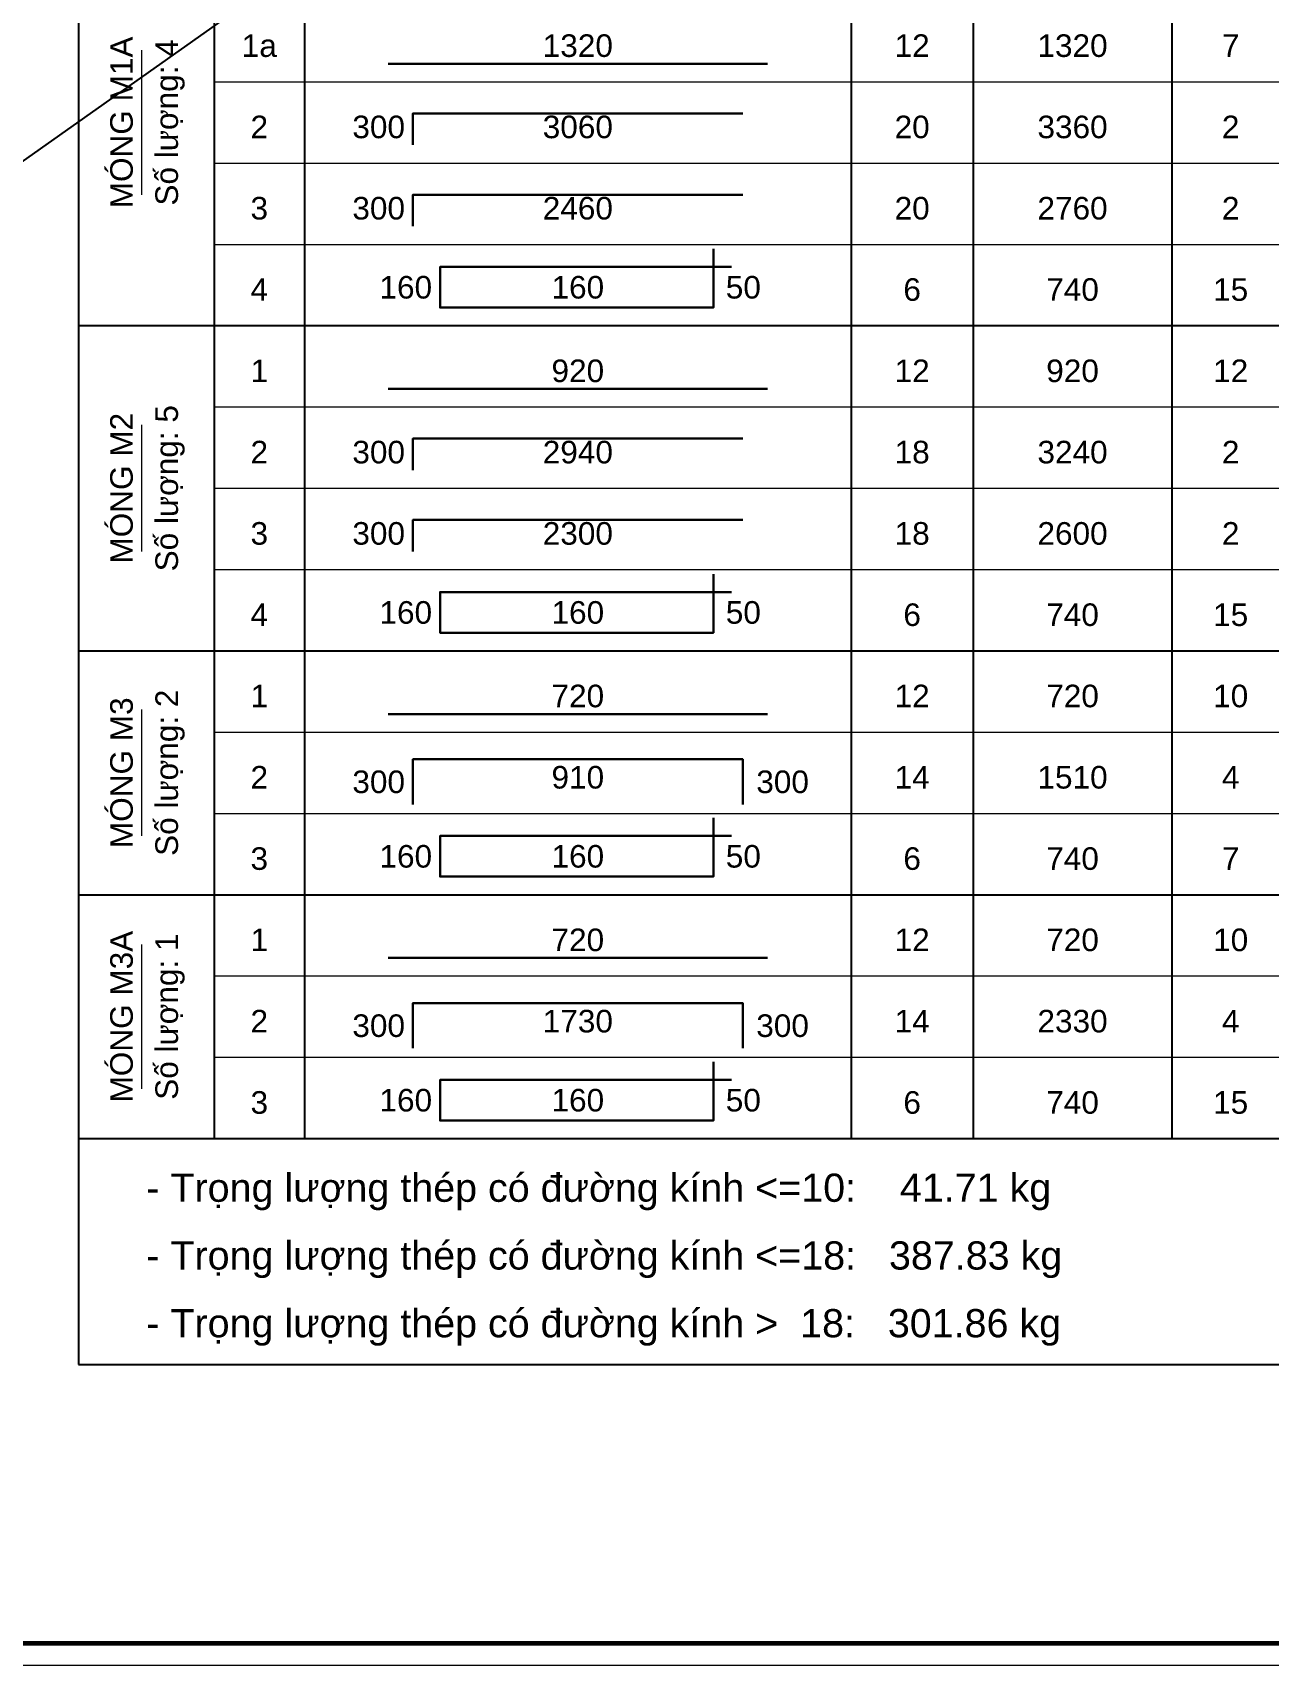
# Model space of a CAD drawing. Header units: millimetres. Extents: x -295047 to 263296, y -724756 to -308748.
# Drawn here: x 178143 to 187195, y -368365 to -356411 of the extents above; entities that cross this region are included whole.
import ezdxf
from ezdxf.enums import TextEntityAlignment as Align

# ---------------------------------------------------------------- set-up
doc = ezdxf.new("R2010")
doc.units = ezdxf.units.MM
doc.header["$MEASUREMENT"] = 0
doc.linetypes.add('HIDDEN', pattern=[0.375, 0.25, -0.125])
doc.layers.get('Defpoints').update_dxf_attribs({"color": 1})
doc.layers.add('KCS_Plotter', color=11, linetype='Continuous', plot=False)
for name, color, linetype, lineweight in [('Khungten_LCDI', 7, 'Continuous', 5), ('LC MANH DUT', 35, 'HIDDEN', 5), ('LC Net dam 1', 30, 'Continuous', 30), ('LC Net thay', 7, 'Continuous', 25), ('LC Text1', 3, 'Continuous', 20)]:
    doc.layers.add(name, color=color, linetype=linetype, lineweight=lineweight)
doc.styles.add('Hoa', font='micross.ttf')
doc.styles.add('Khungten', font='VHAVAN.TTF', dxfattribs={"width": 0.9, "height": 5000})
doc.styles.add('Title', font='VHBLACK.TTF', dxfattribs={"width": 0.8})

# ---------------------------------------------------------------- blocks, each defined once
blk = doc.blocks.new('lcdi KC')
at = {"layer": 'Defpoints', "lineweight": 0}
blk.add_lwpolyline([(-1200, -14850), (-1200, 14850), (40800, 14850), (40800, -14850)], close=True, dxfattribs=at)
at = {"layer": 'Khungten_LCDI', "color": 5, "lineweight": 60}
blk.add_lwpolyline([(0, -14650), (0, 14650), (40600, 14650), (40600, -14650)], close=True, dxfattribs=at)
at = {"color": 7, "style": 'Khungten', "width": 0.8}
for tag, p in [('REVISION', (39499, -10746)), ('NGAYHT', (39546, -11609))]:
    blk.add_attdef(tag, text='', height=200, dxfattribs=at).set_placement(p, align=Align.CENTER)
at = {"layer": 'LC Text1', "style": 'Title', "width": 1.485915}
for tag, p, p2 in [('TENBANVE1', (36913, -8886), (40339, -8886)), ('TENBANVE2', (36913, -9562), (40339, -9562))]:
    blk.add_attdef(tag, text='', height=250, dxfattribs=at).set_placement(p, p2, align=Align.FIT)
at = {"layer": 'LC Text1', "style": 'Title', "width": 0.7}
blk.add_attdef('SOBANVE', text='', height=250, dxfattribs=at).set_placement((39562, -13896), align=Align.CENTER)

msp = doc.modelspace()

# ---------------------------------------------------------------- linework, layer by layer
at = {"layer": 'KCS_Plotter', "ltscale": 2}
msp.add_line((162495.8, -368365.3), (196095.8, -344605.3), dxfattribs=at)
at = {"layer": 'LC MANH DUT'}
for p, q in [((179471.5, -356770.4), (191144.5, -356770.4)), ((179471.5, -357365.6), (191144.5, -357365.6)), ((179471.5, -357960.8), (191144.5, -357960.8)), ((179471.5, -358556), (191144.5, -358556)), ((179471.5, -359151.3), (191144.5, -359151.3)), ((179471.5, -359746.5), (191144.5, -359746.5)), ((179471.5, -360341.7), (191144.5, -360341.7)), ((179471.5, -360937), (191144.5, -360937)), ((179471.5, -361532.2), (191144.5, -361532.2)), ((179471.5, -362127.4), (191144.5, -362127.4)), ((179471.5, -362722.6), (191144.5, -362722.6)), ((179471.5, -363317.9), (191144.5, -363317.9)), ((179471.5, -363913.1), (191144.5, -363913.1)), ((179471.5, -364508.3), (191144.5, -364508.3))]:
    msp.add_line(p, q, dxfattribs=at)
at = {"layer": 'LC Net dam 1'}
for points in [[(180744.6, -356638.1), (183522.3, -356638.1)], [(180926.5, -357233.3), (180926.5, -357001.8), (183340.4, -357001.8)], [(180926.5, -357828.5), (180926.5, -357597.1), (183340.4, -357597.1)], [(183257.8, -358126.2), (181124.9, -358126.2), (181124.9, -358423.8), (183125.5, -358423.8), (183125.5, -357993.9)], [(180744.6, -359019), (183522.3, -359019)], [(180926.5, -359614.2), (180926.5, -359382.7), (183340.4, -359382.7)], [(180926.5, -360209.5), (180926.5, -359978), (183340.4, -359978)], [(183257.8, -360507.1), (181124.9, -360507.1), (181124.9, -360804.7), (183125.5, -360804.7), (183125.5, -360374.8)], [(180744.6, -361399.9), (183522.3, -361399.9)], [(180926.5, -362061.3), (180926.5, -361730.6), (183340.4, -361730.6), (183340.4, -362061.3)], [(183257.8, -362292.7), (181124.9, -362292.7), (181124.9, -362590.4), (183125.5, -362590.4), (183125.5, -362160.5)], [(180744.6, -363185.6), (183522.3, -363185.6)], [(180926.5, -363846.9), (180926.5, -363516.3), (183340.4, -363516.3), (183340.4, -363846.9)], [(183257.8, -364078.4), (181124.9, -364078.4), (181124.9, -364376), (183125.5, -364376), (183125.5, -363946.2)]]:
    msp.add_lwpolyline(points, dxfattribs=at)
at = {"layer": 'LC Net thay'}
for p, q in [((178479.4, -350884.2), (178479.4, -366161.7)), ((179471.5, -351677.9), (179471.5, -364508.3)), ((180132.8, -351677.9), (180132.8, -364508.3)), ((184134.1, -351677.9), (184134.1, -364508.3)), ((185026.9, -351677.9), (185026.9, -364508.3)), ((186481.9, -351677.9), (186481.9, -364508.3)), ((178479.4, -358556), (191144.5, -358556)), ((178479.4, -360937), (191144.5, -360937)), ((178479.4, -362722.6), (191144.5, -362722.6)), ((178479.4, -364508.3), (191144.5, -364508.3)), ((178479.4, -364508.3), (191144.5, -364508.3)), ((178479.4, -366161.7), (191144.5, -366161.7))]:
    msp.add_line(p, q, dxfattribs=at)
at = {"layer": 'LC Text1'}
for p, q in [((178942.4, -357597.1), (178942.4, -356538.9)), ((178942.4, -360209.5), (178942.4, -359283.5)), ((178942.4, -362292.7), (178942.4, -361366.8)), ((178942.4, -364144.6), (178942.4, -363086.4))]:
    msp.add_line(p, q, dxfattribs=at)

# ---------------------------------------------------------------- block references
at = {"layer": 'LC Net thay', "xscale": 0.8, "yscale": 0.8, "zscale": 0.8}
msp.add_blockref('lcdi KC', (163455.8, -356485.3), dxfattribs=at)

# ---------------------------------------------------------------- texts
at = {"layer": 'LC Text1', "style": 'Hoa'}
for s, height, p in [('MÓNG M1A', 165.34, (178876.2, -357068)), ('Số lượng: 4', 165.341, (179206.9, -357068)), ('MÓNG M2', 165.34, (178876.2, -359746.5)), ('Số lượng: 5', 165.341, (179206.9, -359746.5)), ('Số lượng: 2', 165.341, (179206.9, -361829.8)), ('MÓNG M3', 165.34, (178876.2, -361829.8)), ('MÓNG M3A', 165.34, (178876.2, -363615.5)), ('Số lượng: 1', 165.341, (179206.9, -363615.5))]:
    msp.add_text(s, height=height, rotation=90.00021, dxfattribs=at).set_placement(p, align=Align.CENTER)
for s, height, p in [('1a', 165.34, (179802.2, -356638.1)), ('1320', 165.34, (182133.5, -356638.1)), ('12', 165.34, (184580.5, -356638.1)), ('1320', 165.34, (185754.4, -356638.1)), ('7', 165.3, (186911.8, -356638.1)), ('2', 165.3, (179802.2, -357233.3)), ('3060', 165.34, (182133.5, -357233.3)), ('20', 165.34, (184580.5, -357233.3)), ('3', 165.3, (179802.2, -357828.5)), ('2460', 165.34, (182133.5, -357828.5)), ('20', 165.34, (184580.5, -357828.5)), ('4', 165.3, (179802.2, -358423.8)), ('160', 165.34, (182133.5, -358407.2)), ('6', 165.3, (184580.5, -358423.8)), ('1', 165.3, (179802.2, -359019)), ('920', 165.34, (182133.5, -359019)), ('12', 165.34, (184580.5, -359019)), ('920', 165.34, (185754.4, -359019)), ('12', 165.34, (186911.8, -359019)), ('2', 165.3, (179802.2, -359614.2)), ('2940', 165.34, (182133.5, -359614.2)), ('18', 165.34, (184580.5, -359614.2)), ('3', 165.3, (179802.2, -360209.5)), ('2300', 165.34, (182133.5, -360209.5)), ('18', 165.34, (184580.5, -360209.5)), ('4', 165.3, (179802.2, -360804.7)), ('160', 165.34, (182133.5, -360788.1)), ('6', 165.3, (184580.5, -360804.7)), ('1', 165.3, (179802.2, -361399.9)), ('720', 165.34, (182133.5, -361399.9)), ('12', 165.34, (184580.5, -361399.9)), ('720', 165.34, (185754.4, -361399.9)), ('10', 165.34, (186911.8, -361399.9)), ('2', 165.3, (179802.2, -361995.1)), ('910', 165.34, (182133.5, -361995.1)), ('14', 165.34, (184580.5, -361995.1)), ('3', 165.3, (179802.2, -362590.4)), ('160', 165.34, (182133.5, -362573.8)), ('6', 165.3, (184580.5, -362590.4)), ('1', 165.3, (179802.2, -363185.6)), ('720', 165.34, (182133.5, -363185.6)), ('12', 165.34, (184580.5, -363185.6)), ('720', 165.34, (185754.4, -363185.6)), ('10', 165.34, (186911.8, -363185.6)), ('2', 165.3, (179802.2, -363780.8)), ('1730', 165.34, (182133.5, -363780.8)), ('14', 165.34, (184580.5, -363780.8)), ('3', 165.3, (179802.2, -364376)), ('160', 165.34, (182133.5, -364359.5)), ('6', 165.3, (184580.5, -364376))]:
    msp.add_text(s, height=height, dxfattribs=at).set_placement(p, align=Align.BOTTOM_CENTER)
for s, p in [('300', (180868.6, -357233.3)), ('300', (180868.6, -357828.5)), ('160', (181067, -358407.2)), ('300', (180868.6, -359614.2)), ('300', (180868.6, -360209.5)), ('160', (181067, -360788.1)), ('300', (180868.6, -362028.2)), ('160', (181067, -362573.8)), ('300', (180868.6, -363813.9)), ('160', (181067, -364359.5))]:
    msp.add_text(s, height=165.34, dxfattribs=at).set_placement(p, align=Align.BOTTOM_RIGHT)
at = {"layer": 'LC Text1', "color": 7, "style": 'Hoa'}
for s, height, p in [('3360', 165.34, (185754.4, -357233.3)), ('2', 165.3, (186911.8, -357233.3)), ('2760', 165.34, (185754.4, -357828.5)), ('2', 165.3, (186911.8, -357828.5)), ('740', 165.34, (185754.4, -358423.8)), ('15', 165.34, (186911.8, -358423.8)), ('3240', 165.34, (185754.4, -359614.2)), ('2', 165.3, (186911.8, -359614.2)), ('2600', 165.34, (185754.4, -360209.5)), ('2', 165.3, (186911.8, -360209.5)), ('740', 165.34, (185754.4, -360804.7)), ('15', 165.34, (186911.8, -360804.7)), ('1510', 165.34, (185754.4, -361995.1)), ('4', 165.3, (186911.8, -361995.1)), ('740', 165.34, (185754.4, -362590.4)), ('7', 165.3, (186911.8, -362590.4)), ('2330', 165.34, (185754.4, -363780.8)), ('4', 165.3, (186911.8, -363780.8)), ('740', 165.34, (185754.4, -364376)), ('15', 165.34, (186911.8, -364376))]:
    msp.add_text(s, height=height, dxfattribs=at).set_placement(p, align=Align.BOTTOM_CENTER)
at = {"layer": 'LC Text1', "style": 'Hoa'}
for s, p in [('50', (183216.4, -358407.2)), ('50', (183216.4, -360788.1)), ('300', (183439.6, -362028.2)), ('50', (183216.4, -362573.8)), ('300', (183439.6, -363813.9)), ('50', (183216.4, -364359.5))]:
    msp.add_text(s, height=165.34, dxfattribs=at).set_placement(p, align=Align.BOTTOM_LEFT)
for s, p in [('- Trọng lượng thép có đường kính <=10:    41.71 kg', (178975.4, -364971.3)), ('- Trọng lượng thép có đường kính <=18:   387.83 kg', (178975.4, -365467.3)), ('- Trọng lượng thép có đường kính >  18:   301.86 kg', (178975.4, -365963.3))]:
    msp.add_text(s, height=206.676, dxfattribs=at).set_placement(p)

doc.saveas('drawing.dxf')
